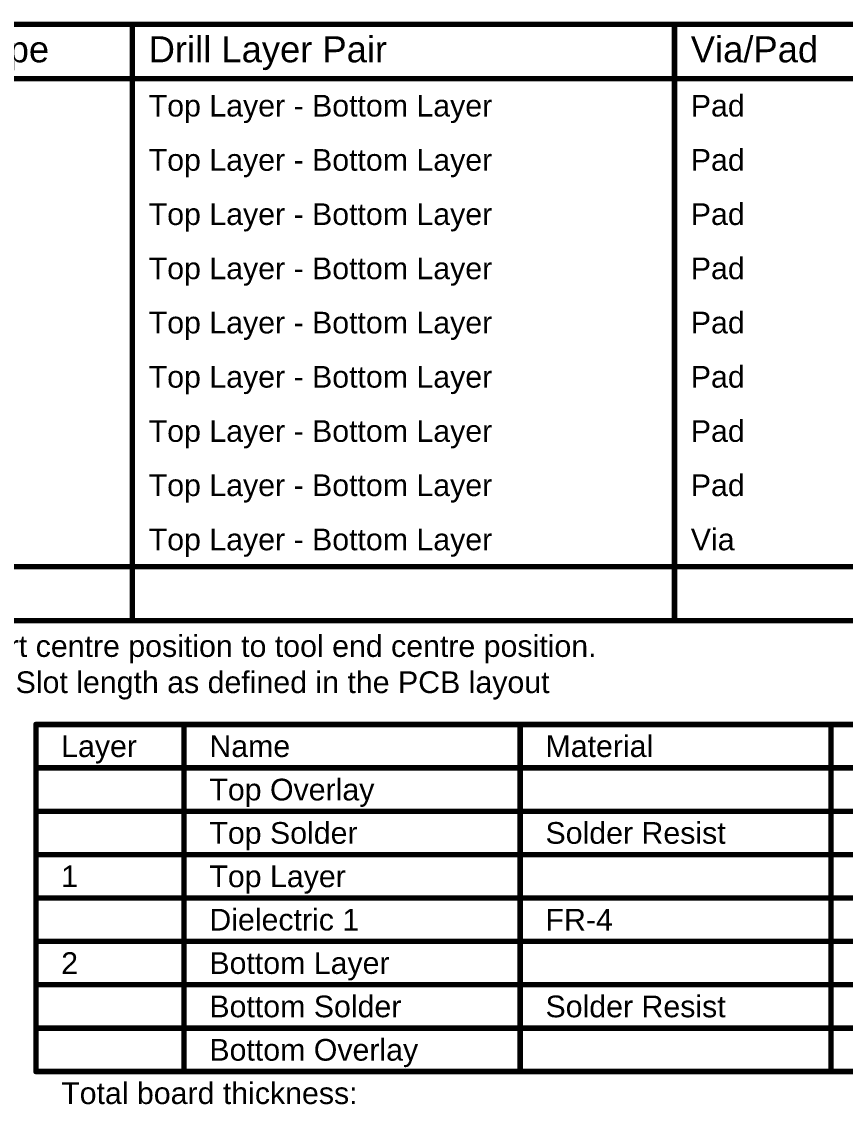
# Model space of a CAD drawing. Header units: inches. Extents: x -6 to 198, y 0 to 119.
# Drawn here: x 81.6 to 139.5, y 43 to 119 of the extents above; entities that cross this region are included whole.
import ezdxf

# ---------------------------------------------------------------- set-up
doc = ezdxf.new("R2010")
doc.units = ezdxf.units.IN
doc.layers.add('Drill Drawing', color=1, linetype='Continuous')
doc.layers.add('Fabrication', color=76, linetype='Continuous')
doc.styles.add('Arial', font='', dxfattribs={"height": 0.2})
doc.styles.get('Arial').set_extended_font_data('Arial')

msp = doc.modelspace()

# ---------------------------------------------------------------- linework, layer by layer
at = {"layer": 'Drill Drawing'}
for points in [[(-0.013, 118.845, 0.381, 0.381, 0), (197.596, 118.845, 0.381, 0.381, 0)], [(89.397, 76.935, 0.381, 0.381, 0), (89.397, 118.845, 0.381, 0.381, 0)], [(127.486, 76.935, 0.381, 0.381, 0), (127.486, 118.845, 0.381, 0.381, 0)], [(-0.013, 115.035, 0.381, 0.381, 0), (197.596, 115.035, 0.381, 0.381, 0)], [(-0.013, 80.745, 0.381, 0.381, 0), (197.596, 80.745, 0.381, 0.381, 0)], [(-0.013, 76.935, 0.381, 0.381, 0), (197.596, 76.935, 0.381, 0.381, 0)]]:
    msp.add_lwpolyline(points, format="xyseb", dxfattribs=at)
for points in [[(89.302, 118.845, 0.191, 0.191, 1), (89.492, 118.845, 0.191, 0.191, 1)], [(127.39, 118.845, 0.191, 0.191, 1), (127.581, 118.845, 0.191, 0.191, 1)], [(89.302, 76.935, 0.191, 0.191, 1), (89.492, 76.935, 0.191, 0.191, 1)], [(127.39, 76.935, 0.191, 0.191, 1), (127.581, 76.935, 0.191, 0.191, 1)]]:
    msp.add_lwpolyline(points, format="xyseb", close=True, dxfattribs=at)
at = {"layer": 'Fabrication'}
for points in [[(82.613, 69.647, 0.381, 0.381, 0), (197.899, 69.647, 0.381, 0.381, 0)], [(82.613, 45.263, 0.381, 0.381, 0), (82.613, 69.647, 0.381, 0.381, 0)], [(93.025, 45.263, 0.381, 0.381, 0), (93.025, 69.647, 0.381, 0.381, 0)], [(116.641, 45.263, 0.381, 0.381, 0), (116.641, 69.647, 0.381, 0.381, 0)], [(138.479, 45.263, 0.381, 0.381, 0), (138.479, 69.647, 0.381, 0.381, 0)], [(82.613, 66.599, 0.381, 0.381, 0), (197.899, 66.599, 0.381, 0.381, 0)], [(82.613, 63.551, 0.381, 0.381, 0), (93.025, 63.551, 0.381, 0.381, 0)], [(93.025, 63.551, 0.381, 0.381, 0), (116.641, 63.551, 0.381, 0.381, 0)], [(116.641, 63.551, 0.381, 0.381, 0), (138.479, 63.551, 0.381, 0.381, 0)], [(138.479, 63.551, 0.381, 0.381, 0), (154.985, 63.551, 0.381, 0.381, 0)], [(82.613, 60.503, 0.381, 0.381, 0), (93.025, 60.503, 0.381, 0.381, 0)], [(93.025, 60.503, 0.381, 0.381, 0), (116.641, 60.503, 0.381, 0.381, 0)], [(116.641, 60.503, 0.381, 0.381, 0), (138.479, 60.503, 0.381, 0.381, 0)], [(138.479, 60.503, 0.381, 0.381, 0), (154.985, 60.503, 0.381, 0.381, 0)], [(82.613, 57.455, 0.381, 0.381, 0), (93.025, 57.455, 0.381, 0.381, 0)], [(93.025, 57.455, 0.381, 0.381, 0), (116.641, 57.455, 0.381, 0.381, 0)], [(116.641, 57.455, 0.381, 0.381, 0), (138.479, 57.455, 0.381, 0.381, 0)], [(138.479, 57.455, 0.381, 0.381, 0), (154.985, 57.455, 0.381, 0.381, 0)], [(82.613, 54.407, 0.381, 0.381, 0), (93.025, 54.407, 0.381, 0.381, 0)], [(93.025, 54.407, 0.381, 0.381, 0), (116.641, 54.407, 0.381, 0.381, 0)], [(116.641, 54.407, 0.381, 0.381, 0), (138.479, 54.407, 0.381, 0.381, 0)], [(138.479, 54.407, 0.381, 0.381, 0), (154.985, 54.407, 0.381, 0.381, 0)], [(82.613, 51.359, 0.381, 0.381, 0), (93.025, 51.359, 0.381, 0.381, 0)], [(93.025, 51.359, 0.381, 0.381, 0), (116.641, 51.359, 0.381, 0.381, 0)], [(116.641, 51.359, 0.381, 0.381, 0), (138.479, 51.359, 0.381, 0.381, 0)], [(138.479, 51.359, 0.381, 0.381, 0), (154.985, 51.359, 0.381, 0.381, 0)], [(82.613, 48.311, 0.381, 0.381, 0), (93.025, 48.311, 0.381, 0.381, 0)], [(93.025, 48.311, 0.381, 0.381, 0), (116.641, 48.311, 0.381, 0.381, 0)], [(116.641, 48.311, 0.381, 0.381, 0), (138.479, 48.311, 0.381, 0.381, 0)], [(138.479, 48.311, 0.381, 0.381, 0), (154.985, 48.311, 0.381, 0.381, 0)], [(82.613, 45.263, 0.381, 0.381, 0), (93.025, 45.263, 0.381, 0.381, 0)], [(93.025, 45.263, 0.381, 0.381, 0), (116.641, 45.263, 0.381, 0.381, 0)], [(116.641, 45.263, 0.381, 0.381, 0), (138.479, 45.263, 0.381, 0.381, 0)], [(138.479, 45.263, 0.381, 0.381, 0), (154.985, 45.263, 0.381, 0.381, 0)]]:
    msp.add_lwpolyline(points, format="xyseb", dxfattribs=at)
for points in [[(82.518, 69.647, 0.191, 0.191, 1), (82.709, 69.647, 0.191, 0.191, 1)], [(82.518, 69.647, 0.191, 0.191, 1), (82.709, 69.647, 0.191, 0.191, 1)], [(92.93, 69.647, 0.191, 0.191, 1), (93.121, 69.647, 0.191, 0.191, 1)], [(116.546, 69.647, 0.191, 0.191, 1), (116.736, 69.647, 0.191, 0.191, 1)], [(138.384, 69.647, 0.191, 0.191, 1), (138.574, 69.647, 0.191, 0.191, 1)], [(82.518, 66.599, 0.191, 0.191, 1), (82.709, 66.599, 0.191, 0.191, 1)], [(82.518, 63.551, 0.191, 0.191, 1), (82.709, 63.551, 0.191, 0.191, 1)], [(92.93, 63.551, 0.191, 0.191, 1), (93.121, 63.551, 0.191, 0.191, 1)], [(92.93, 63.551, 0.191, 0.191, 1), (93.121, 63.551, 0.191, 0.191, 1)], [(116.546, 63.551, 0.191, 0.191, 1), (116.736, 63.551, 0.191, 0.191, 1)], [(116.546, 63.551, 0.191, 0.191, 1), (116.736, 63.551, 0.191, 0.191, 1)], [(138.384, 63.551, 0.191, 0.191, 1), (138.574, 63.551, 0.191, 0.191, 1)], [(138.384, 63.551, 0.191, 0.191, 1), (138.574, 63.551, 0.191, 0.191, 1)], [(82.518, 60.503, 0.191, 0.191, 1), (82.709, 60.503, 0.191, 0.191, 1)], [(92.93, 60.503, 0.191, 0.191, 1), (93.121, 60.503, 0.191, 0.191, 1)], [(92.93, 60.503, 0.191, 0.191, 1), (93.121, 60.503, 0.191, 0.191, 1)], [(116.546, 60.503, 0.191, 0.191, 1), (116.736, 60.503, 0.191, 0.191, 1)], [(116.546, 60.503, 0.191, 0.191, 1), (116.736, 60.503, 0.191, 0.191, 1)], [(138.384, 60.503, 0.191, 0.191, 1), (138.574, 60.503, 0.191, 0.191, 1)], [(138.384, 60.503, 0.191, 0.191, 1), (138.574, 60.503, 0.191, 0.191, 1)], [(82.518, 57.455, 0.191, 0.191, 1), (82.709, 57.455, 0.191, 0.191, 1)], [(92.93, 57.455, 0.191, 0.191, 1), (93.121, 57.455, 0.191, 0.191, 1)], [(92.93, 57.455, 0.191, 0.191, 1), (93.121, 57.455, 0.191, 0.191, 1)], [(116.546, 57.455, 0.191, 0.191, 1), (116.736, 57.455, 0.191, 0.191, 1)], [(116.546, 57.455, 0.191, 0.191, 1), (116.736, 57.455, 0.191, 0.191, 1)], [(138.384, 57.455, 0.191, 0.191, 1), (138.574, 57.455, 0.191, 0.191, 1)], [(138.384, 57.455, 0.191, 0.191, 1), (138.574, 57.455, 0.191, 0.191, 1)], [(82.518, 54.407, 0.191, 0.191, 1), (82.709, 54.407, 0.191, 0.191, 1)], [(92.93, 54.407, 0.191, 0.191, 1), (93.121, 54.407, 0.191, 0.191, 1)], [(92.93, 54.407, 0.191, 0.191, 1), (93.121, 54.407, 0.191, 0.191, 1)], [(116.546, 54.407, 0.191, 0.191, 1), (116.736, 54.407, 0.191, 0.191, 1)], [(116.546, 54.407, 0.191, 0.191, 1), (116.736, 54.407, 0.191, 0.191, 1)], [(138.384, 54.407, 0.191, 0.191, 1), (138.574, 54.407, 0.191, 0.191, 1)], [(138.384, 54.407, 0.191, 0.191, 1), (138.574, 54.407, 0.191, 0.191, 1)], [(82.518, 51.359, 0.191, 0.191, 1), (82.709, 51.359, 0.191, 0.191, 1)], [(92.93, 51.359, 0.191, 0.191, 1), (93.121, 51.359, 0.191, 0.191, 1)], [(92.93, 51.359, 0.191, 0.191, 1), (93.121, 51.359, 0.191, 0.191, 1)], [(116.546, 51.359, 0.191, 0.191, 1), (116.736, 51.359, 0.191, 0.191, 1)], [(116.546, 51.359, 0.191, 0.191, 1), (116.736, 51.359, 0.191, 0.191, 1)], [(138.384, 51.359, 0.191, 0.191, 1), (138.574, 51.359, 0.191, 0.191, 1)], [(138.384, 51.359, 0.191, 0.191, 1), (138.574, 51.359, 0.191, 0.191, 1)], [(82.518, 48.311, 0.191, 0.191, 1), (82.709, 48.311, 0.191, 0.191, 1)], [(92.93, 48.311, 0.191, 0.191, 1), (93.121, 48.311, 0.191, 0.191, 1)], [(92.93, 48.311, 0.191, 0.191, 1), (93.121, 48.311, 0.191, 0.191, 1)], [(116.546, 48.311, 0.191, 0.191, 1), (116.736, 48.311, 0.191, 0.191, 1)], [(116.546, 48.311, 0.191, 0.191, 1), (116.736, 48.311, 0.191, 0.191, 1)], [(138.384, 48.311, 0.191, 0.191, 1), (138.574, 48.311, 0.191, 0.191, 1)], [(138.384, 48.311, 0.191, 0.191, 1), (138.574, 48.311, 0.191, 0.191, 1)], [(82.518, 45.263, 0.191, 0.191, 1), (82.709, 45.263, 0.191, 0.191, 1)], [(82.518, 45.263, 0.191, 0.191, 1), (82.709, 45.263, 0.191, 0.191, 1)], [(92.93, 45.263, 0.191, 0.191, 1), (93.121, 45.263, 0.191, 0.191, 1)], [(92.93, 45.263, 0.191, 0.191, 1), (93.121, 45.263, 0.191, 0.191, 1)], [(92.93, 45.263, 0.191, 0.191, 1), (93.121, 45.263, 0.191, 0.191, 1)], [(116.546, 45.263, 0.191, 0.191, 1), (116.736, 45.263, 0.191, 0.191, 1)], [(116.546, 45.263, 0.191, 0.191, 1), (116.736, 45.263, 0.191, 0.191, 1)], [(116.546, 45.263, 0.191, 0.191, 1), (116.736, 45.263, 0.191, 0.191, 1)], [(138.384, 45.263, 0.191, 0.191, 1), (138.574, 45.263, 0.191, 0.191, 1)], [(138.384, 45.263, 0.191, 0.191, 1), (138.574, 45.263, 0.191, 0.191, 1)], [(138.384, 45.263, 0.191, 0.191, 1), (138.574, 45.263, 0.191, 0.191, 1)]]:
    msp.add_lwpolyline(points, format="xyseb", close=True, dxfattribs=at)

# ---------------------------------------------------------------- texts
at = {"layer": 'Drill Drawing', "style": 'Arial'}
for s, height, p in [('Hole Type', 1.8288, (71.901, 116.178)), ('Drill Layer Pair', 1.8288, (90.54, 116.178)), ('Via/Pad', 1.8288, (128.629, 116.178)), ('Top Layer - Bottom Layer', 1.524, (90.54, 112.368)), ('Pad', 1.524, (128.629, 112.368)), ('Top Layer - Bottom Layer', 1.524, (90.54, 108.558)), ('Pad', 1.524, (128.629, 108.558)), ('Top Layer - Bottom Layer', 1.524, (90.54, 104.748)), ('Pad', 1.524, (128.629, 104.748)), ('Top Layer - Bottom Layer', 1.524, (90.54, 100.938)), ('Pad', 1.524, (128.629, 100.938)), ('Top Layer - Bottom Layer', 1.524, (90.54, 97.128)), ('Pad', 1.524, (128.629, 97.128)), ('Top Layer - Bottom Layer', 1.524, (90.54, 93.318)), ('Pad', 1.524, (128.629, 93.318)), ('Top Layer - Bottom Layer', 1.524, (90.54, 89.508)), ('Pad', 1.524, (128.629, 89.508)), ('Top Layer - Bottom Layer', 1.524, (90.54, 85.698)), ('Pad', 1.524, (128.629, 85.698)), ('Top Layer - Bottom Layer', 1.524, (90.54, 81.888)), ('Via', 1.524, (128.629, 81.888)), ('= Calculated from tool start centre position to tool end centre position.', 1.524, (56.511, 74.396)), (' = Routed Path Length + Tool Size = Slot length as defined in the PCB layout', 1.524, (46.101, 71.856))]:
    msp.add_text(s, height=height, dxfattribs=at).set_placement(p)
at = {"layer": 'Fabrication', "style": 'Arial'}
for s, p in [('Layer', (84.391, 67.361)), ('Name', (94.803, 67.361)), ('Material', (118.419, 67.361)), ('Top Overlay', (94.803, 64.313)), ('Top Solder', (94.803, 61.265)), ('Solder Resist', (118.419, 61.265)), ('1', (84.391, 58.217)), ('Top Layer', (94.803, 58.217)), ('Dielectric 1', (94.803, 55.169)), ('FR-4', (118.419, 55.169)), ('2', (84.391, 52.121)), ('Bottom Layer', (94.803, 52.121)), ('Bottom Solder', (94.803, 49.073)), ('Solder Resist', (118.419, 49.073)), ('Bottom Overlay', (94.803, 46.025)), ('Total board thickness:', (84.391, 42.977))]:
    msp.add_text(s, height=1.524, dxfattribs=at).set_placement(p)

doc.saveas('drawing.dxf')
